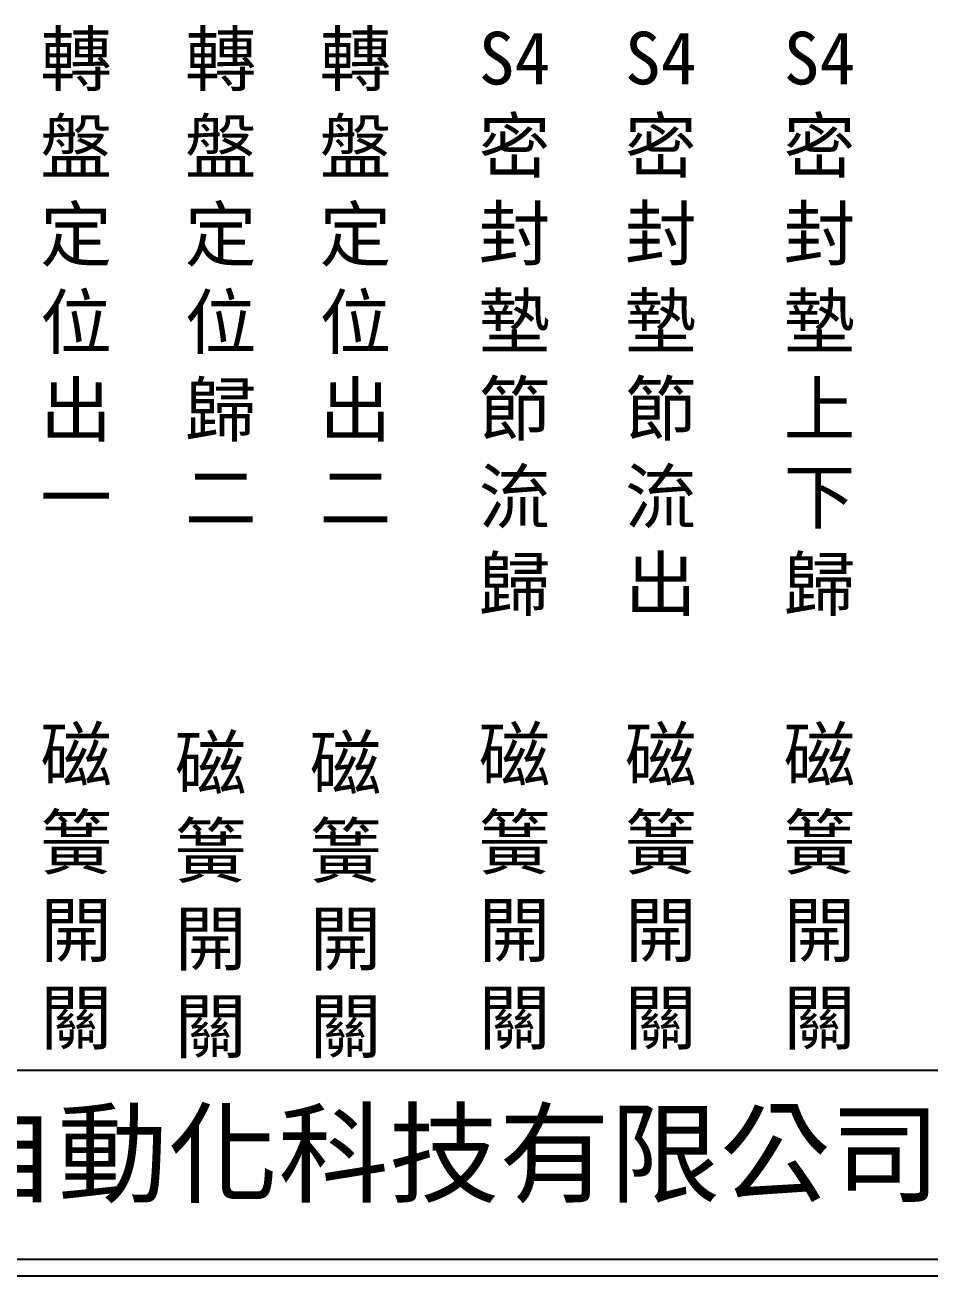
# Model space of a CAD drawing. Extents: x 325 to 612, y 3 to 207.
# Drawn here: x 386.1 to 453.1, y 3 to 95.7 of the extents above; entities that cross this region are included whole.
import ezdxf

# ---------------------------------------------------------------- set-up
doc = ezdxf.new("R2010")
doc.units = 0
doc.layers.add('圖框層', color=7, linetype='CONTINUOUS')
doc.layers.add('標尺寸層', color=3, linetype='CONTINUOUS')
doc.styles.add('CNS', font='romanc.shx', dxfattribs={"bigfont": 'chineset.shx'})
doc.styles.add('STSL', font='kaiu.ttf')

msp = doc.modelspace()

# ---------------------------------------------------------------- linework, layer by layer
at = {"layer": '圖框層', "color": 7}
for p, q in [((326.569, 18.25), (611.07, 18.25)), ((326.569, 4.25), (611.07, 4.25)), ((325.319, 3), (612.319, 3))]:
    msp.add_line(p, q, dxfattribs=at)

# ---------------------------------------------------------------- texts
at = {"layer": '圖框層', "color": 4, "style": 'STSL'}
msp.add_text('泓陞自動化科技有限公司', height=6, dxfattribs=at).set_placement((363.923, 9.076))
at = {"layer": '標尺寸層', "color": 7, "char_height": 3.9, "width": 4.96081, "attachment_point": 5, "style": 'CNS'}
for s, insert in [('{\\fDFKai-SB|b0|i0|c136|p65;轉盤定位出一}', (389.846, 76.973)), ('{\\fDFKai-SB|b0|i0|c136|p65;轉盤定位歸二}', (400.567, 76.973)), ('{\\fDFKai-SB|b0|i0|c136|p65;轉盤定位出二}', (410.557, 76.973)), ('{\\fDFKai-SB|b0|i0|c136|p65;S4\\P密封墊節流歸}', (422.351, 73.584)), ('{\\fDFKai-SB|b0|i0|c136|p65;S4密封墊節流出}', (433.188, 73.584)), ('{\\fDFKai-SB|b0|i0|c136|p65;S4密封墊上下歸}', (444.955, 73.584)), ('{\\fDFKai-SB|b0|i0|c136|p65;磁簧開關}', (389.856, 31.684)), ('{\\fDFKai-SB|b0|i0|c136|p65;磁簧開關}', (422.351, 31.684)), ('{\\fDFKai-SB|b0|i0|c136|p65;磁簧開關}', (433.188, 31.684)), ('{\\fDFKai-SB|b0|i0|c136|p65;磁簧開關}', (444.955, 31.684)), ('{\\fDFKai-SB|b0|i0|c136|p65;磁簧開關}', (399.819, 31.061)), ('{\\fDFKai-SB|b0|i0|c136|p65;磁簧開關}', (409.819, 31.061))]:
    msp.add_mtext(s, dxfattribs=dict(at, insert=insert))

doc.saveas('drawing.dxf')
